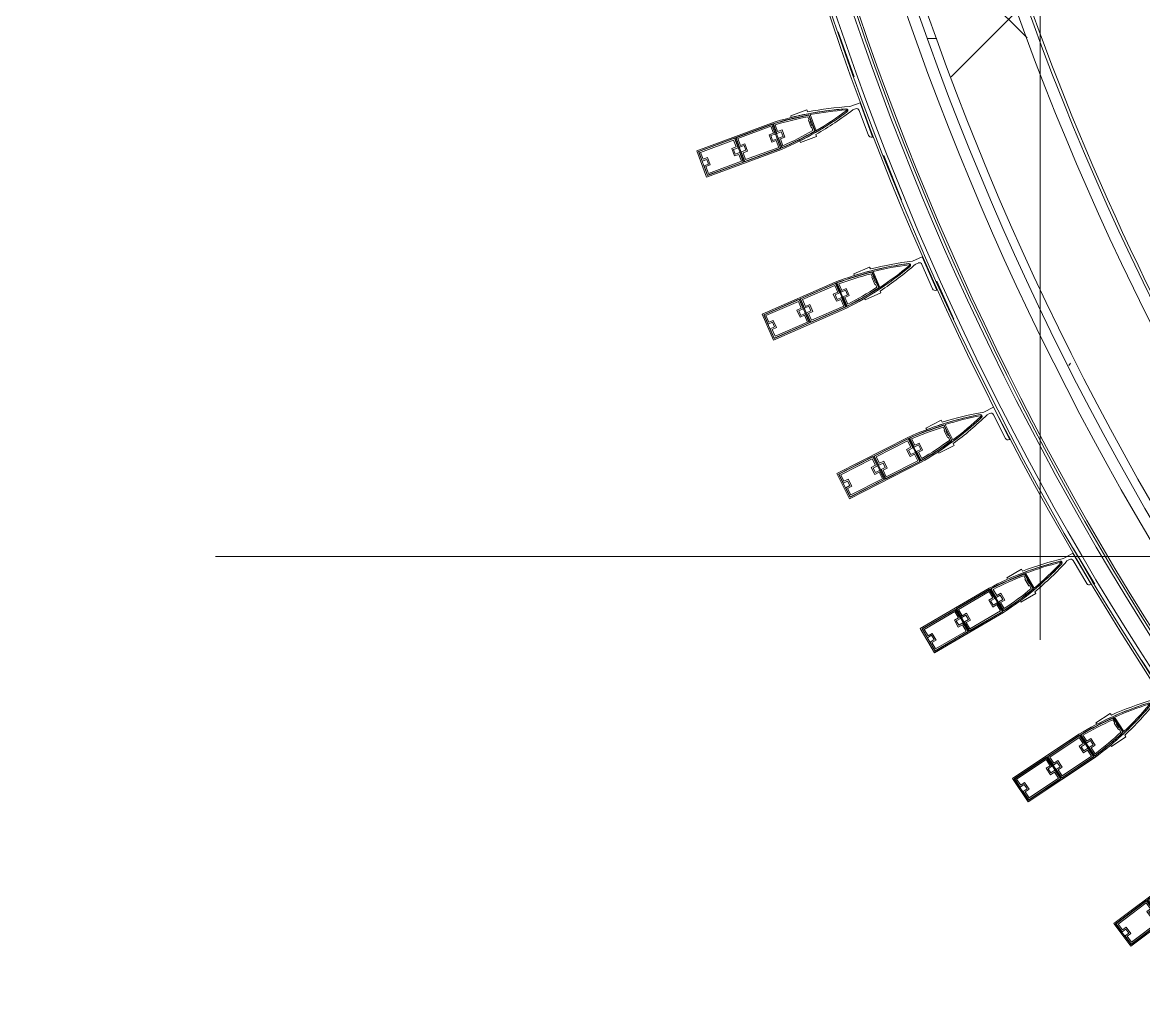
# Model space of a CAD drawing. Header units: millimetres. Extents: x 48966 to 155647, y -43515 to 26217.
# Drawn here: x 55533 to 57515, y -25089 to -23339 of the extents above; entities that cross this region are included whole.
import ezdxf

# ---------------------------------------------------------------- set-up
doc = ezdxf.new("R2010")
doc.units = ezdxf.units.MM
doc.linetypes.add('Осевые', pattern=[6350, 1270, -952.5, 3175, -952.5])
for name, color, linetype, lineweight in [('Обобщенные модели', 7, 'Continuous', 9), ('Обобщенные модели-1', 7, 'Continuous', 18), ('Общие ребра', 7, 'Continuous', 9), ('Оси-2', 7, 'Осевые', 9), ('Стены-1', 7, 'Continuous', 18), ('Штриховка разреза-1', 7, 'Continuous', 9)]:
    doc.layers.add(name, color=color, linetype=linetype, lineweight=lineweight)
pattern_1 = [(0, (0, 0), (812.8, 203.2), [67.056, -542.544, 67.056, -542.544, -3251.2]), (0, (0, 0), (812.8, 203.2), [-1219.2, 67.056, -1152.144, 67.056, -542.544, -1422.4]), (0, (0, 0), (812.8, 203.2), [-3048, 67.056, -339.344, 67.056, -948.944]), (120, (304.8, 101.6), (-582.37636, 602.30545), [67.056, -542.544, 67.056, -542.544, -3251.2]), (120, (304.8, 101.6), (-582.37636, 602.30545), [-1219.2, 67.056, -1152.144, 67.056, -542.544, -1422.4]), (120, (304.8, 101.6), (-582.37636, 602.30545), [-3048, 67.056, -339.344, 67.056, -948.944]), (240, (406.4, 508), (-230.42364, -805.50545), [67.056, -542.544, 67.056, -542.544, -3251.2]), (240, (406.4, 508), (-230.42364, -805.50545), [-1219.2, 67.056, -1152.144, 67.056, -542.544, -1422.4]), (240, (406.4, 508), (-230.42364, -805.50545), [-3048, 67.056, -339.344, 67.056, -948.944])]

# ---------------------------------------------------------------- blocks, each defined once
blk = doc.blocks.new('Обвязочная балка 1 - Обвязочная балка 1-1451838-План 5-го этажа на отм_ _12_600')
at = {"layer": 'Обобщенные модели'}
for p, q in [((56974.6, -23355.6), (57002.9, -23435.5)), ((57055.3, -23574.2), (57086.9, -23653)), ((57149.1, -23796.5), (57179.3, -23863.9)), ((57391, -24269.7), (57428.4, -24332.1)), ((57511.1, -24466.1), (57557.6, -24536.9))]:
    blk.add_line(p, q, dxfattribs=at)
for radius, start in [(5146.3, 180.062), (5116.4, 180.0624)]:
    blk.add_arc((61848.8, -21685.3), radius, start, 251.5369, dxfattribs=at)
at = {"layer": 'Обобщенные модели-1'}
for radius, start in [(5157.2, 180.0619), (5153.2, 180.0619), (5111.2, 180.0624), (5107.2, 180.0625)]:
    blk.add_arc((61848.8, -21685.3), radius, start, 251.5369, dxfattribs=at)
blk = doc.blocks.new('Профиль ламели657 - Профиль ламели-1642897-План 5-го этажа на отм_ _12_600')
at = {"layer": 'Обобщенные модели-1'}
for p, q in [((89806.9, 24507.1), (89806.9, 24366.2)), ((89856.9, 24507.1), (89806.9, 24507.1)), ((89809.1, 24436.5), (89809.1, 24504.9)), ((89809.1, 24504.9), (89854.7, 24504.9)), ((89827.4, 24504.4), (89809.6, 24504.4)), ((89809.6, 24504.4), (89809.6, 24437)), ((89812.1, 24439.5), (89812.1, 24501.9)), ((89812.1, 24501.9), (89824.9, 24501.9)), ((89824.9, 24501.9), (89824.9, 24493.5)), ((89827.4, 24496), (89827.4, 24504.4)), ((89836.3, 24496), (89827.4, 24496)), ((89854.2, 24504.4), (89836.3, 24504.4)), ((89836.3, 24504.4), (89836.3, 24496)), ((89838.8, 24493.5), (89838.8, 24501.9)), ((89838.8, 24501.9), (89851.7, 24501.9)), ((89851.7, 24501.9), (89851.7, 24439.5)), ((89854.2, 24437), (89854.2, 24504.4)), ((89854.7, 24504.9), (89854.7, 24436.5)), ((89856.9, 24366.2), (89856.9, 24507.1)), ((89824.9, 24493.5), (89838.8, 24493.5)), ((89854.7, 24436.5), (89809.1, 24436.5)), ((89809.6, 24437), (89827.4, 24437)), ((89824.9, 24439.5), (89812.1, 24439.5)), ((89838.8, 24447.9), (89824.9, 24447.9)), ((89824.9, 24447.9), (89824.9, 24439.5)), ((89827.4, 24437), (89827.4, 24445.4)), ((89827.4, 24445.4), (89836.3, 24445.4)), ((89836.3, 24445.4), (89836.3, 24437)), ((89836.3, 24437), (89854.2, 24437)), ((89838.8, 24439.5), (89838.8, 24447.9)), ((89851.7, 24439.5), (89838.8, 24439.5)), ((89809.1, 24434.6), (89854.7, 24434.6)), ((89809.1, 24366.2), (89809.1, 24434.6)), ((89827.4, 24434.1), (89809.6, 24434.1)), ((89809.6, 24434.1), (89809.6, 24366.7)), ((89812.1, 24369.2), (89812.1, 24431.6)), ((89812.1, 24431.6), (89824.9, 24431.6)), ((89824.9, 24431.6), (89824.9, 24423.2)), ((89824.9, 24423.2), (89838.8, 24423.2)), ((89827.4, 24425.7), (89827.4, 24434.1)), ((89836.3, 24425.7), (89827.4, 24425.7)), ((89854.2, 24434.1), (89836.3, 24434.1)), ((89836.3, 24434.1), (89836.3, 24425.7)), ((89838.8, 24423.2), (89838.8, 24431.6)), ((89838.8, 24431.6), (89851.7, 24431.6)), ((89851.7, 24431.6), (89851.7, 24369.2)), ((89854.2, 24366.7), (89854.2, 24434.1)), ((89854.7, 24434.6), (89854.7, 24366.2)), ((89838.8, 24377.6), (89824.9, 24377.6)), ((89824.9, 24377.6), (89824.9, 24369.2)), ((89838.8, 24369.2), (89838.8, 24377.6)), ((89854.7, 24366.2), (89809.1, 24366.2)), ((89809.1, 24364.3), (89854.6, 24364.3)), ((89809.6, 24366.7), (89827.4, 24366.7)), ((89827.4, 24363.8), (89809.6, 24363.8)), ((89824.9, 24369.2), (89812.1, 24369.2)), ((89812.2, 24361.3), (89824.9, 24361.3)), ((89824.9, 24361.3), (89824.9, 24352.9)), ((89827.4, 24366.7), (89827.4, 24375.1)), ((89827.4, 24375.1), (89836.3, 24375.1)), ((89827.4, 24355.4), (89827.4, 24363.8)), ((89836.3, 24375.1), (89836.3, 24366.7)), ((89836.3, 24366.7), (89854.2, 24366.7)), ((89854.2, 24363.8), (89836.3, 24363.8)), ((89836.3, 24363.8), (89836.3, 24355.4)), ((89851.7, 24369.2), (89838.8, 24369.2)), ((89838.8, 24352.9), (89838.8, 24361.3)), ((89838.8, 24361.3), (89851.5, 24361.3)), ((89824.9, 24352.9), (89838.8, 24352.9)), ((89836.3, 24355.4), (89827.4, 24355.4)), ((89809.8, 24330.1), (89806.9, 24330.1)), ((89806.9, 24330.1), (89806.9, 24299.7)), ((89856.8, 24330.1), (89853.9, 24330.1)), ((89856.8, 24299.7), (89856.8, 24330.1)), ((89806.9, 24299.7), (89810.5, 24299.7)), ((89847.4, 24299.2), (89816.3, 24299.2)), ((89816.8, 24299.7), (89827.4, 24299.7)), ((89824.9, 24302.2), (89818.9, 24302.2)), ((89838.8, 24303.5), (89824.9, 24303.5)), ((89824.9, 24303.5), (89824.9, 24302.2)), ((89827.4, 24299.7), (89827.4, 24301)), ((89827.4, 24301), (89836.3, 24301)), ((89836.3, 24301), (89836.3, 24299.7)), ((89836.3, 24299.7), (89846.9, 24299.7)), ((89838.8, 24302.2), (89838.8, 24303.5)), ((89844.8, 24302.2), (89838.8, 24302.2)), ((89853.2, 24299.7), (89856.8, 24299.7)), ((89816.6, 24297.3), (89847.1, 24297.3)), ((89828.9, 24223), (89828.9, 24218.1)), ((89835.9, 24207.1), (89835.9, 24226.3)), ((89771.9, 24208.1), (89771.9, 24207.1)), ((89771.9, 24207.1), (89835.9, 24207.1)), ((89823.9, 24213.1), (89776.9, 24213.1))]:
    blk.add_line(p, q, dxfattribs=at)
for centre, radius, start, end in [((90380.6, 24394.6), 574.5, 182.8338, 196.2258), ((90380.7, 24394.3), 572.3, 183.0109, 189.5715), ((90380.4, 24395.9), 571.8, 183.2193, 189.6867), ((90380.5, 24395.6), 569.3, 183.4571, 189.4457), ((89283.1, 24394.6), 574.5, 343.7742, 357.1662), ((89283.2, 24395.6), 569.3, 350.5543, 356.5429), ((89283.3, 24395.9), 571.8, 350.3133, 356.7807), ((89283, 24394.3), 572.3, 350.4285, 356.9891), ((90380.6, 24394.6), 574.5, 186.4465, 196.2576), ((89283.1, 24394.6), 574.5, 343.7424, 353.5535), ((90377.1, 24394.6), 574.5, 189.5084, 197.3712), ((89286.6, 24394.6), 574.5, 342.9661, 350.4916), ((90349, 24386.8), 539.8, 189.5428, 196.4344), ((89314.7, 24386.8), 539.8, 343.5656, 350.4572), ((89831.9, 24235.1), 3, 200, 340), ((89831.9, 24234.5), 2.84, 196.2576, 343.7424), ((89831.9, 24234.2), 0.645, 196.4344, 343.5656), ((89776.9, 24208.1), 5, 90, 180), ((89823.9, 24218.1), 5, 270, 0)]:
    blk.add_arc(centre, radius, start, end, dxfattribs=at)
blk = doc.blocks.new('Профиль ламели673 - Профиль ламели-1647780-План 5-го этажа на отм_ _12_600')
at = {"layer": 'Обобщенные модели-1'}
for p, q in [((112963.8, -4342.4), (112873.2, -4450.3)), ((112920.1, -4397.9), (112964.1, -4345.5)), ((112964.1, -4346.2), (112920.8, -4397.8)), ((112924.3, -4397.5), (112964.4, -4349.7)), ((113002.1, -4374.5), (112963.8, -4342.4)), ((112964.1, -4345.5), (112999, -4374.8)), ((112977.8, -4357.6), (112964.1, -4346.2)), ((112964.4, -4349.7), (112974.3, -4357.9)), ((112974.3, -4357.9), (112968.9, -4364.4)), ((112972.4, -4364.1), (112977.8, -4357.6)), ((112911.5, -4482.4), (113002.1, -4374.5)), ((112994.8, -4375.1), (112954.7, -4422.9)), ((112999, -4374.8), (112955, -4427.2)), ((112955, -4426.5), (112998.3, -4374.8)), ((112968.9, -4364.4), (112979.5, -4373.3)), ((112979.2, -4369.8), (112972.4, -4364.1)), ((112984.6, -4363.4), (112979.2, -4369.8)), ((112979.5, -4373.3), (112984.9, -4366.9)), ((112998.3, -4374.8), (112984.6, -4363.4)), ((112984.9, -4366.9), (112994.8, -4375.1)), ((112874.9, -4451.7), (112918.9, -4399.3)), ((112918.9, -4399.3), (112953.8, -4428.6)), ((112955, -4427.2), (112920.1, -4397.9)), ((112920.8, -4397.8), (112934.5, -4409.3)), ((112934.2, -4405.7), (112924.3, -4397.5)), ((112939.6, -4399.3), (112934.2, -4405.7)), ((112950.2, -4408.2), (112939.6, -4399.3)), ((112918.9, -4400), (112875.6, -4451.6)), ((112879.1, -4451.3), (112919.3, -4403.5)), ((112932.6, -4411.5), (112918.9, -4400)), ((112919.3, -4403.5), (112929.1, -4411.8)), ((112929.1, -4411.8), (112923.7, -4418.2)), ((112923.7, -4418.2), (112934.3, -4427.2)), ((112927.2, -4417.9), (112932.6, -4411.5)), ((112934, -4423.6), (112927.2, -4417.9)), ((112939.4, -4417.2), (112934, -4423.6)), ((112934.5, -4409.3), (112939.9, -4402.8)), ((112953.1, -4428.7), (112939.4, -4417.2)), ((112939.9, -4402.8), (112946.7, -4408.6)), ((112946.7, -4408.6), (112941.3, -4415)), ((112941.3, -4415), (112955, -4426.5)), ((112944.8, -4414.7), (112950.2, -4408.2)), ((112954.7, -4422.9), (112944.8, -4414.7)), ((112949.6, -4429), (112909.5, -4476.8)), ((112953.8, -4428.6), (112909.8, -4481)), ((112909.8, -4480.3), (112953.1, -4428.7)), ((112934.3, -4427.2), (112939.7, -4420.7)), ((112939.7, -4420.7), (112949.6, -4429)), ((112873.8, -4453.2), (112908.6, -4482.4)), ((112887.4, -4465.3), (112873.8, -4453.9)), ((112874.2, -4457.5), (112883.9, -4465.7)), ((112909.8, -4481), (112874.9, -4451.7)), ((112875.6, -4451.6), (112889.3, -4463.1)), ((112889, -4459.6), (112879.1, -4451.3)), ((112894.4, -4453.2), (112889, -4459.6)), ((112889.3, -4463.1), (112894.7, -4456.7)), ((112905, -4462.1), (112894.4, -4453.2)), ((112894.7, -4456.7), (112901.5, -4462.4)), ((112850.1, -4478), (112830.5, -4501.3)), ((112852.3, -4479.8), (112850.1, -4478)), ((112883.9, -4465.7), (112878.5, -4472.1)), ((112878.5, -4472.1), (112889.2, -4481)), ((112882, -4471.8), (112887.4, -4465.3)), ((112888.9, -4477.5), (112882, -4471.8)), ((112894.2, -4471.1), (112888.9, -4477.5)), ((112889.2, -4481), (112894.6, -4474.6)), ((112907.9, -4482.5), (112894.2, -4471.1)), ((112894.6, -4474.6), (112904.3, -4482.8)), ((112901.5, -4462.4), (112896.1, -4468.8)), ((112896.1, -4468.8), (112909.8, -4480.3)), ((112899.6, -4468.5), (112905, -4462.1)), ((112909.5, -4476.8), (112899.6, -4468.5)), ((112830.5, -4501.3), (112833.3, -4503.6)), ((112836.4, -4509.4), (112859.7, -4528.9)), ((112861.2, -4527.7), (112837.4, -4507.7)), ((112838.1, -4507.6), (112846.2, -4514.4)), ((112845.9, -4510.9), (112841.3, -4507.1)), ((112846.8, -4509.9), (112845.9, -4510.9)), ((112846.2, -4514.4), (112847.1, -4513.4)), ((112857.4, -4518.9), (112846.8, -4509.9)), ((112847.1, -4513.4), (112853.9, -4519.2)), ((112868.7, -4533.3), (112888.3, -4510)), ((112888.3, -4510), (112886.1, -4508.2)), ((112853.9, -4519.2), (112853, -4520.2)), ((112853, -4520.2), (112861.2, -4527)), ((112856.6, -4519.9), (112857.4, -4518.9)), ((112861.2, -4523.7), (112856.6, -4519.9)), ((112866, -4531), (112868.7, -4533.3)), ((112744.8, -4548.9), (112744.2, -4549.7)), ((112744.2, -4549.7), (112793.2, -4590.8)), ((112787.8, -4578.5), (112751.8, -4548.3)), ((112793.2, -4590.8), (112805.5, -4576.1)), ((112798.1, -4574.1), (112794.9, -4577.9))]:
    blk.add_line(p, q, dxfattribs=at)
for centre, radius, start, end in [((113331, -4797.4), 574.5, 142.8338, 156.2258), ((113330.9, -4797.6), 572.3, 143.0109, 149.5715), ((113331.7, -4796.2), 571.8, 143.2193, 149.6867), ((113331.6, -4796.5), 569.3, 143.4571, 149.4457), ((113331, -4797.4), 574.5, 146.4465, 156.2576), ((112490.2, -4091.8), 574.5, 303.7742, 317.1662), ((112490.1, -4092), 572.3, 310.4285, 316.9891), ((112491.2, -4091), 571.8, 310.3133, 316.7807), ((112491, -4091.2), 569.3, 310.5543, 316.5429), ((113328.4, -4795.1), 574.5, 149.5084, 157.3712), ((113301.8, -4783), 539.8, 149.5428, 156.4344), ((112490.2, -4091.8), 574.5, 303.7424, 313.5535), ((112492.9, -4094.1), 574.5, 302.9661, 310.4916), ((112509.5, -4118.2), 539.8, 303.5656, 310.4572), ((112748.6, -4552.1), 5, 50, 140), ((112791.1, -4574.7), 5, 230, 320), ((112807.8, -4567.2), 2.84, 156.2576, 303.7424), ((112808.1, -4566.8), 3, 160, 300), ((112807.6, -4567.4), 0.645, 156.4344, 303.5656)]:
    blk.add_arc(centre, radius, start, end, dxfattribs=at)
blk = doc.blocks.new('Профиль ламели672 - Профиль ламели-1648330-План 5-го этажа на отм_ _12_600')
at = {"layer": 'Обобщенные модели-1'}
for p, q in [((110601.7, 1479.5), (110524.3, 1361.8)), ((110564.8, 1419.3), (110602.4, 1476.5)), ((110602.5, 1475.8), (110565.5, 1419.5)), ((110568.9, 1420.2), (110603.2, 1472.3)), ((110643.5, 1452), (110601.7, 1479.5)), ((110602.4, 1476.5), (110640.5, 1451.4)), ((110617.4, 1466), (110602.5, 1475.8)), ((110603.2, 1472.3), (110614, 1465.3)), ((110566.1, 1334.3), (110643.5, 1452)), ((110636.3, 1450.6), (110602, 1398.4)), ((110602.7, 1395), (110639.8, 1451.3)), ((110640.5, 1451.4), (110602.9, 1394.3)), ((110614, 1465.3), (110609.3, 1458.2)), ((110609.3, 1458.2), (110621, 1450.6)), ((110612.8, 1458.9), (110617.4, 1466)), ((110620.2, 1454.1), (110612.8, 1458.9)), ((110624.9, 1461.1), (110620.2, 1454.1)), ((110621, 1450.6), (110625.6, 1457.6)), ((110639.8, 1451.3), (110624.9, 1461.1)), ((110625.6, 1457.6), (110636.3, 1450.6)), ((110526.1, 1360.6), (110563.7, 1417.7)), ((110563.9, 1417), (110526.8, 1360.7)), ((110530.3, 1361.5), (110564.6, 1413.6)), ((110563.7, 1417.7), (110601.8, 1392.7)), ((110578.8, 1407.2), (110563.9, 1417)), ((110564.6, 1413.6), (110575.3, 1406.5)), ((110602.9, 1394.3), (110564.8, 1419.3)), ((110565.5, 1419.5), (110580.4, 1409.7)), ((110579.7, 1413.1), (110568.9, 1420.2)), ((110574.2, 1400.2), (110578.8, 1407.2)), ((110584.3, 1420.1), (110579.7, 1413.1)), ((110580.4, 1409.7), (110585, 1416.7)), ((110595.9, 1412.5), (110584.3, 1420.1)), ((110585, 1416.7), (110592.4, 1411.8)), ((110592.4, 1411.8), (110587.8, 1404.8)), ((110591.3, 1405.5), (110595.9, 1412.5)), ((110597.7, 1391.8), (110563.4, 1339.7)), ((110564.1, 1336.2), (110601.1, 1392.5)), ((110601.8, 1392.7), (110564.2, 1335.5)), ((110575.3, 1406.5), (110570.7, 1399.5)), ((110570.7, 1399.5), (110582.3, 1391.9)), ((110581.6, 1395.3), (110574.2, 1400.2)), ((110586.2, 1402.3), (110581.6, 1395.3)), ((110582.3, 1391.9), (110586.9, 1398.9)), ((110601.1, 1392.5), (110586.2, 1402.3)), ((110586.9, 1398.9), (110597.7, 1391.8)), ((110587.8, 1404.8), (110602.7, 1395)), ((110602, 1398.4), (110591.3, 1405.5)), ((110525.2, 1359), (110563.1, 1334)), ((110540.2, 1348.5), (110525.2, 1358.3)), ((110564.2, 1335.5), (110526.1, 1360.6)), ((110526.1, 1354.8), (110536.7, 1347.8)), ((110526.8, 1360.7), (110541.7, 1350.9)), ((110541, 1354.4), (110530.3, 1361.5)), ((110536.7, 1347.8), (110532.1, 1340.8)), ((110535.5, 1341.5), (110540.2, 1348.5)), ((110545.6, 1361.4), (110541, 1354.4)), ((110541.7, 1350.9), (110546.4, 1357.9)), ((110557.3, 1353.8), (110545.6, 1361.4)), ((110546.4, 1357.9), (110553.8, 1353.1)), ((110553.8, 1353.1), (110549.2, 1346)), ((110552.6, 1346.8), (110557.3, 1353.8)), ((110504.5, 1331.6), (110487.8, 1306.2)), ((110506.9, 1330), (110504.5, 1331.6)), ((110532.1, 1340.8), (110543.7, 1333.1)), ((110543, 1336.6), (110535.5, 1341.5)), ((110547.6, 1343.6), (110543, 1336.6)), ((110543.7, 1333.1), (110548.3, 1340.2)), ((110562.5, 1333.8), (110547.6, 1343.6)), ((110548.3, 1340.2), (110558.9, 1333.2)), ((110549.2, 1346), (110564.1, 1336.2)), ((110563.4, 1339.7), (110552.6, 1346.8)), ((110487.8, 1306.2), (110490.8, 1304.2)), ((110494.6, 1298.9), (110520, 1282.2)), ((110521.3, 1283.6), (110495.4, 1300.6)), ((110496.1, 1300.8), (110504.9, 1295)), ((110504.2, 1298.4), (110499.2, 1301.7)), ((110504.9, 1299.5), (110504.2, 1298.4)), ((110516.5, 1291.9), (110504.9, 1299.5)), ((110504.9, 1295), (110505.6, 1296)), ((110505.6, 1296), (110513.1, 1291.2)), ((110513.1, 1291.2), (110512.4, 1290.1)), ((110512.4, 1290.1), (110521.2, 1284.2)), ((110515.8, 1290.8), (110516.5, 1291.9)), ((110520.9, 1287.5), (110515.8, 1290.8)), ((110529.5, 1278.8), (110546.2, 1304.2)), ((110546.2, 1304.2), (110543.8, 1305.8)), ((110526.4, 1280.8), (110529.5, 1278.8)), ((110408.2, 1249), (110407.6, 1248.1)), ((110454.4, 1224.6), (110415.1, 1250.4)), ((110407.6, 1248.1), (110461.1, 1213)), ((110461.1, 1213), (110471.6, 1229)), ((110464, 1230.1), (110461.3, 1226))]:
    blk.add_line(p, q, dxfattribs=at)
for centre, radius, start, end in [((111019.3, 1070.2), 574.5, 149.4938, 162.8858), ((111019.2, 1070), 572.3, 149.6709, 156.2315), ((111019.8, 1071.4), 571.8, 149.8793, 156.3467), ((111019.7, 1071.1), 569.3, 150.1171, 156.1057), ((111019.3, 1070.2), 574.5, 153.1065, 162.9176), ((110102.3, 1673.4), 574.5, 310.4342, 323.8262), ((110103, 1674.2), 569.3, 317.2143, 323.2029), ((110103.2, 1674.4), 571.8, 316.9733, 323.4407), ((110102.2, 1673.2), 572.3, 317.0885, 323.6491), ((111016.4, 1072.1), 574.5, 156.1684, 164.0312), ((110988.5, 1081.1), 539.8, 156.2028, 163.0944), ((110102.3, 1673.4), 574.5, 310.4024, 320.2135), ((110105.2, 1671.5), 574.5, 309.6261, 317.1516), ((110124.5, 1649.5), 539.8, 310.2256, 317.1172), ((110412.3, 1246.2), 5, 56.66, 146.66), ((110472.8, 1238.1), 2.84, 162.9176, 310.4024), ((110473.1, 1238.5), 3, 166.66, 306.66), ((110472.7, 1237.8), 0.645, 163.0944, 310.2256), ((110457.1, 1228.7), 5, 236.66, 326.66)]:
    blk.add_arc(centre, radius, start, end, dxfattribs=at)
blk = doc.blocks.new('Профиль ламели670 - Профиль ламели-1648880-План 5-го этажа на отм_ _12_600')
at = {"layer": 'Обобщенные модели-1'}
for p, q in [((110601.7, 1479.5), (110524.3, 1361.8)), ((110564.8, 1419.3), (110602.4, 1476.5)), ((110602.5, 1475.8), (110565.5, 1419.5)), ((110568.9, 1420.2), (110603.2, 1472.3)), ((110643.5, 1452), (110601.7, 1479.5)), ((110602.4, 1476.5), (110640.5, 1451.4)), ((110617.4, 1466), (110602.5, 1475.8)), ((110603.2, 1472.3), (110614, 1465.3)), ((110566.1, 1334.3), (110643.5, 1452)), ((110636.3, 1450.6), (110602, 1398.4)), ((110602.7, 1395), (110639.8, 1451.3)), ((110640.5, 1451.4), (110602.9, 1394.3)), ((110614, 1465.3), (110609.3, 1458.2)), ((110609.3, 1458.2), (110621, 1450.6)), ((110612.8, 1458.9), (110617.4, 1466)), ((110620.2, 1454.1), (110612.8, 1458.9)), ((110624.9, 1461.1), (110620.2, 1454.1)), ((110621, 1450.6), (110625.6, 1457.6)), ((110639.8, 1451.3), (110624.9, 1461.1)), ((110625.6, 1457.6), (110636.3, 1450.6)), ((110526.1, 1360.6), (110563.7, 1417.7)), ((110563.9, 1417), (110526.8, 1360.7)), ((110530.3, 1361.5), (110564.6, 1413.6)), ((110563.7, 1417.7), (110601.8, 1392.7)), ((110578.8, 1407.2), (110563.9, 1417)), ((110564.6, 1413.6), (110575.3, 1406.5)), ((110602.9, 1394.3), (110564.8, 1419.3)), ((110565.5, 1419.5), (110580.4, 1409.7)), ((110579.7, 1413.1), (110568.9, 1420.2)), ((110574.2, 1400.2), (110578.8, 1407.2)), ((110584.3, 1420.1), (110579.7, 1413.1)), ((110580.4, 1409.7), (110585, 1416.7)), ((110595.9, 1412.5), (110584.3, 1420.1)), ((110585, 1416.7), (110592.4, 1411.8)), ((110592.4, 1411.8), (110587.8, 1404.8)), ((110591.3, 1405.5), (110595.9, 1412.5)), ((110597.7, 1391.8), (110563.4, 1339.7)), ((110564.1, 1336.2), (110601.1, 1392.5)), ((110601.8, 1392.7), (110564.2, 1335.5)), ((110575.3, 1406.5), (110570.7, 1399.5)), ((110570.7, 1399.5), (110582.3, 1391.9)), ((110581.6, 1395.3), (110574.2, 1400.2)), ((110586.2, 1402.3), (110581.6, 1395.3)), ((110582.3, 1391.9), (110586.9, 1398.9)), ((110601.1, 1392.5), (110586.2, 1402.3)), ((110586.9, 1398.9), (110597.7, 1391.8)), ((110587.8, 1404.8), (110602.7, 1395)), ((110602, 1398.4), (110591.3, 1405.5)), ((110525.2, 1359), (110563.1, 1334)), ((110540.2, 1348.5), (110525.2, 1358.3)), ((110564.2, 1335.5), (110526.1, 1360.6)), ((110526.1, 1354.8), (110536.7, 1347.8)), ((110526.8, 1360.7), (110541.7, 1350.9)), ((110541, 1354.4), (110530.3, 1361.5)), ((110536.7, 1347.8), (110532.1, 1340.8)), ((110535.5, 1341.5), (110540.2, 1348.5)), ((110545.6, 1361.4), (110541, 1354.4)), ((110541.7, 1350.9), (110546.4, 1357.9)), ((110557.3, 1353.8), (110545.6, 1361.4)), ((110546.4, 1357.9), (110553.8, 1353.1)), ((110553.8, 1353.1), (110549.2, 1346)), ((110552.6, 1346.8), (110557.3, 1353.8)), ((110504.5, 1331.6), (110487.8, 1306.2)), ((110506.9, 1330), (110504.5, 1331.6)), ((110532.1, 1340.8), (110543.7, 1333.1)), ((110543, 1336.6), (110535.5, 1341.5)), ((110547.6, 1343.6), (110543, 1336.6)), ((110543.7, 1333.1), (110548.3, 1340.2)), ((110562.5, 1333.8), (110547.6, 1343.6)), ((110548.3, 1340.2), (110558.9, 1333.2)), ((110549.2, 1346), (110564.1, 1336.2)), ((110563.4, 1339.7), (110552.6, 1346.8)), ((110487.8, 1306.2), (110490.8, 1304.2)), ((110494.6, 1298.9), (110520, 1282.2)), ((110521.3, 1283.6), (110495.4, 1300.6)), ((110496.1, 1300.8), (110504.9, 1295)), ((110504.2, 1298.4), (110499.2, 1301.7)), ((110504.9, 1299.5), (110504.2, 1298.4)), ((110516.5, 1291.9), (110504.9, 1299.5)), ((110504.9, 1295), (110505.6, 1296)), ((110505.6, 1296), (110513.1, 1291.2)), ((110513.1, 1291.2), (110512.4, 1290.1)), ((110512.4, 1290.1), (110521.2, 1284.2)), ((110515.8, 1290.8), (110516.5, 1291.9)), ((110520.9, 1287.5), (110515.8, 1290.8)), ((110529.5, 1278.8), (110546.2, 1304.2)), ((110546.2, 1304.2), (110543.8, 1305.8)), ((110526.4, 1280.8), (110529.5, 1278.8)), ((110408.2, 1249), (110407.6, 1248.1)), ((110454.4, 1224.6), (110415.1, 1250.4)), ((110407.6, 1248.1), (110461.1, 1213)), ((110461.1, 1213), (110471.6, 1229)), ((110464, 1230.1), (110461.3, 1226))]:
    blk.add_line(p, q, dxfattribs=at)
for centre, radius, start, end in [((111019.3, 1070.2), 574.5, 149.4938, 162.8858), ((111019.2, 1070), 572.3, 149.6709, 156.2315), ((111019.8, 1071.4), 571.8, 149.8793, 156.3467), ((111019.7, 1071.1), 569.3, 150.1171, 156.1057), ((111019.3, 1070.2), 574.5, 153.1065, 162.9176), ((110102.3, 1673.4), 574.5, 310.4342, 323.8262), ((110103, 1674.2), 569.3, 317.2143, 323.2029), ((110103.2, 1674.4), 571.8, 316.9733, 323.4407), ((110102.2, 1673.2), 572.3, 317.0885, 323.6491), ((111016.4, 1072.1), 574.5, 156.1684, 164.0312), ((110988.5, 1081.1), 539.8, 156.2028, 163.0944), ((110102.3, 1673.4), 574.5, 310.4024, 320.2135), ((110105.2, 1671.5), 574.5, 309.6261, 317.1516), ((110124.5, 1649.5), 539.8, 310.2256, 317.1172), ((110412.3, 1246.2), 5, 56.66, 146.66), ((110472.8, 1238.1), 2.84, 162.9176, 310.4024), ((110473.1, 1238.5), 3, 166.66, 306.66), ((110472.7, 1237.8), 0.645, 163.0944, 310.2256), ((110457.1, 1228.7), 5, 236.66, 326.66)]:
    blk.add_arc(centre, radius, start, end, dxfattribs=at)
blk = doc.blocks.new('Профиль ламели669 - Профиль ламели-1649430-План 5-го этажа на отм_ _12_600')
at = {"layer": 'Обобщенные модели-1'}
for p, q in [((107580.4, 6988.2), (107517.2, 6862.3)), ((107550.7, 6924.1), (107581.4, 6985.2)), ((107581.6, 6984.5), (107551.4, 6924.3)), ((107554.7, 6925.4), (107582.7, 6981.2)), ((107625.1, 6965.7), (107580.4, 6988.2)), ((107581.4, 6985.2), (107622.1, 6964.7)), ((107597.6, 6976.5), (107581.6, 6984.5)), ((107582.7, 6981.2), (107594.2, 6975.4)), ((107593.8, 6969), (107597.6, 6976.5)), ((107561.8, 6839.8), (107625.1, 6965.7)), ((107618.1, 6963.4), (107590.1, 6907.6)), ((107594.2, 6975.4), (107590.4, 6967.9)), ((107590.4, 6967.9), (107602.9, 6961.7)), ((107591.2, 6904.3), (107621.5, 6964.5)), ((107622.1, 6964.7), (107591.4, 6903.6)), ((107601.8, 6965), (107593.8, 6969)), ((107605.5, 6972.5), (107601.8, 6965)), ((107602.9, 6961.7), (107606.6, 6969.2)), ((107621.5, 6964.5), (107605.5, 6972.5)), ((107606.6, 6969.2), (107618.1, 6963.4)), ((107519.1, 6861.3), (107549.8, 6922.4)), ((107550.1, 6921.7), (107519.8, 6861.5)), ((107523.1, 6862.6), (107551.2, 6918.4)), ((107549.8, 6922.4), (107590.6, 6901.9)), ((107566, 6913.7), (107550.1, 6921.7)), ((107591.4, 6903.6), (107550.7, 6924.1)), ((107551.2, 6918.4), (107562.6, 6912.6)), ((107551.4, 6924.3), (107567.3, 6916.3)), ((107566.2, 6919.7), (107554.7, 6925.4)), ((107570, 6927.2), (107566.2, 6919.7)), ((107567.3, 6916.3), (107571.1, 6923.8)), ((107582.4, 6920.9), (107570, 6927.2)), ((107571.1, 6923.8), (107579, 6919.8)), ((107579, 6919.8), (107575.3, 6912.3)), ((107578.6, 6913.4), (107582.4, 6920.9)), ((107586.6, 6900.6), (107558.5, 6844.8)), ((107562.6, 6912.6), (107558.9, 6905.1)), ((107558.9, 6905.1), (107571.3, 6898.8)), ((107559.6, 6841.5), (107589.9, 6901.7)), ((107590.6, 6901.9), (107559.9, 6840.8)), ((107562.2, 6906.2), (107566, 6913.7)), ((107570.2, 6902.2), (107562.2, 6906.2)), ((107574, 6909.7), (107570.2, 6902.2)), ((107571.3, 6898.8), (107575.1, 6906.4)), ((107589.9, 6901.7), (107574, 6909.7)), ((107575.1, 6906.4), (107586.6, 6900.6)), ((107575.3, 6912.3), (107591.2, 6904.3)), ((107590.1, 6907.6), (107578.6, 6913.4)), ((107518.4, 6859.5), (107558.9, 6839.1)), ((107534.4, 6850.9), (107518.5, 6858.9)), ((107559.9, 6840.8), (107519.1, 6861.3)), ((107519.8, 6861.5), (107535.7, 6853.5)), ((107534.6, 6856.8), (107523.1, 6862.6)), ((107538.4, 6864.3), (107534.6, 6856.8)), ((107535.7, 6853.5), (107539.5, 6861)), ((107550.8, 6858.1), (107538.4, 6864.3)), ((107539.5, 6861), (107547.5, 6857)), ((107547.1, 6850.6), (107550.8, 6858.1)), ((107519.7, 6855.5), (107531.1, 6849.8)), ((107531.1, 6849.8), (107527.3, 6842.3)), ((107527.3, 6842.3), (107539.7, 6836)), ((107530.7, 6843.4), (107534.4, 6850.9)), ((107538.6, 6839.4), (107530.7, 6843.4)), ((107542.4, 6846.9), (107538.6, 6839.4)), ((107539.7, 6836), (107543.5, 6843.5)), ((107558.3, 6838.9), (107542.4, 6846.9)), ((107543.5, 6843.5), (107554.9, 6837.8)), ((107547.5, 6857), (107543.7, 6849.5)), ((107543.7, 6849.5), (107559.6, 6841.5)), ((107558.5, 6844.8), (107547.1, 6850.6)), ((107501, 6830), (107487.4, 6802.8)), ((107503.6, 6828.7), (107501, 6830)), ((107487.4, 6802.8), (107490.6, 6801.2)), ((107523.3, 6784.2), (107495.5, 6798.1)), ((107496.2, 6798.4), (107505.7, 6793.6)), ((107504.5, 6797), (107499.2, 6799.7)), ((107505.1, 6798.1), (107504.5, 6797)), ((107517.6, 6791.9), (107505.1, 6798.1)), ((107531.9, 6780.4), (107545.6, 6807.6)), ((107545.6, 6807.6), (107543, 6808.9)), ((107495, 6796.3), (107522.1, 6782.6)), ((107505.7, 6793.6), (107506.2, 6794.8)), ((107506.2, 6794.8), (107514.2, 6790.8)), ((107514.2, 6790.8), (107513.6, 6789.6)), ((107513.6, 6789.6), (107523.1, 6784.9)), ((107517, 6790.7), (107517.6, 6791.9)), ((107522.3, 6788), (107517, 6790.7)), ((107528.7, 6782.1), (107531.9, 6780.4)), ((107463.6, 6717.8), (107421.6, 6738.9)), ((107414.9, 6736.7), (107414.4, 6735.8)), ((107414.4, 6735.8), (107471.6, 6707.1)), ((107472.6, 6724.5), (107470.3, 6720.1)), ((107471.6, 6707.1), (107480.3, 6724.2))]:
    blk.add_line(p, q, dxfattribs=at)
for centre, radius, start, end in [((108042.6, 6630), 574.5, 156.1538, 169.5458), ((108042.5, 6629.8), 572.3, 156.3309, 162.8915), ((108043, 6631.3), 571.8, 156.5393, 163.0067), ((107061.9, 7122.8), 574.5, 317.0942, 330.4862), ((108042.9, 6631), 569.3, 156.7771, 162.7657), ((107062.5, 7123.7), 569.3, 323.8743, 329.8629), ((107062.6, 7123.9), 571.8, 323.6333, 330.1007), ((107061.8, 7122.6), 572.3, 323.7485, 330.3091), ((108042.6, 6630), 574.5, 159.7665, 169.5776), ((108039.5, 6631.6), 574.5, 162.8284, 170.6912), ((107061.9, 7122.8), 574.5, 317.0624, 326.8735), ((108010.8, 6637.2), 539.8, 162.8628, 169.7544), ((107065, 7121.3), 574.5, 316.2861, 323.8116), ((107086.7, 7101.6), 539.8, 316.8856, 323.7772), ((107419.4, 6734.5), 5, 63.32, 153.32), ((107465.8, 6722.3), 5, 243.32, 333.32), ((107480.4, 6733.4), 2.84, 169.5776, 317.0624), ((107480.6, 6733.9), 3, 173.32, 313.32), ((107480.2, 6733.1), 0.645, 169.7544, 316.8856)]:
    blk.add_arc(centre, radius, start, end, dxfattribs=at)
blk = doc.blocks.new('Профиль ламели674 - Профиль ламели-1649980-План 5-го этажа на отм_ _12_600')
at = {"layer": 'Обобщенные модели-1'}
for p, q in [((107580.4, 6988.2), (107517.2, 6862.3)), ((107550.7, 6924.1), (107581.4, 6985.2)), ((107581.6, 6984.5), (107551.4, 6924.3)), ((107554.7, 6925.4), (107582.7, 6981.2)), ((107625.1, 6965.7), (107580.4, 6988.2)), ((107581.4, 6985.2), (107622.1, 6964.7)), ((107597.6, 6976.5), (107581.6, 6984.5)), ((107582.7, 6981.2), (107594.2, 6975.4)), ((107593.8, 6969), (107597.6, 6976.5)), ((107561.8, 6839.8), (107625.1, 6965.7)), ((107618.1, 6963.4), (107590.1, 6907.6)), ((107594.2, 6975.4), (107590.4, 6967.9)), ((107590.4, 6967.9), (107602.9, 6961.7)), ((107591.2, 6904.3), (107621.5, 6964.5)), ((107622.1, 6964.7), (107591.4, 6903.6)), ((107601.8, 6965), (107593.8, 6969)), ((107605.5, 6972.5), (107601.8, 6965)), ((107602.9, 6961.7), (107606.6, 6969.2)), ((107621.5, 6964.5), (107605.5, 6972.5)), ((107606.6, 6969.2), (107618.1, 6963.4)), ((107519.1, 6861.3), (107549.8, 6922.4)), ((107550.1, 6921.7), (107519.8, 6861.5)), ((107523.1, 6862.6), (107551.2, 6918.4)), ((107549.8, 6922.4), (107590.6, 6901.9)), ((107566, 6913.7), (107550.1, 6921.7)), ((107591.4, 6903.6), (107550.7, 6924.1)), ((107551.2, 6918.4), (107562.6, 6912.6)), ((107551.4, 6924.3), (107567.3, 6916.3)), ((107566.2, 6919.7), (107554.7, 6925.4)), ((107570, 6927.2), (107566.2, 6919.7)), ((107567.3, 6916.3), (107571.1, 6923.8)), ((107582.4, 6920.9), (107570, 6927.2)), ((107571.1, 6923.8), (107579, 6919.8)), ((107579, 6919.8), (107575.3, 6912.3)), ((107578.6, 6913.4), (107582.4, 6920.9)), ((107586.6, 6900.6), (107558.5, 6844.8)), ((107562.6, 6912.6), (107558.9, 6905.1)), ((107558.9, 6905.1), (107571.3, 6898.8)), ((107559.6, 6841.5), (107589.9, 6901.7)), ((107590.6, 6901.9), (107559.9, 6840.8)), ((107562.2, 6906.2), (107566, 6913.7)), ((107570.2, 6902.2), (107562.2, 6906.2)), ((107574, 6909.7), (107570.2, 6902.2)), ((107571.3, 6898.8), (107575.1, 6906.4)), ((107589.9, 6901.7), (107574, 6909.7)), ((107575.1, 6906.4), (107586.6, 6900.6)), ((107575.3, 6912.3), (107591.2, 6904.3)), ((107590.1, 6907.6), (107578.6, 6913.4)), ((107518.4, 6859.5), (107558.9, 6839.1)), ((107534.4, 6850.9), (107518.5, 6858.9)), ((107559.9, 6840.8), (107519.1, 6861.3)), ((107519.8, 6861.5), (107535.7, 6853.5)), ((107534.6, 6856.8), (107523.1, 6862.6)), ((107538.4, 6864.3), (107534.6, 6856.8)), ((107535.7, 6853.5), (107539.5, 6861)), ((107550.8, 6858.1), (107538.4, 6864.3)), ((107539.5, 6861), (107547.5, 6857)), ((107547.1, 6850.6), (107550.8, 6858.1)), ((107519.7, 6855.5), (107531.1, 6849.8)), ((107531.1, 6849.8), (107527.3, 6842.3)), ((107527.3, 6842.3), (107539.7, 6836)), ((107530.7, 6843.4), (107534.4, 6850.9)), ((107538.6, 6839.4), (107530.7, 6843.4)), ((107542.4, 6846.9), (107538.6, 6839.4)), ((107539.7, 6836), (107543.5, 6843.5)), ((107558.3, 6838.9), (107542.4, 6846.9)), ((107543.5, 6843.5), (107554.9, 6837.8)), ((107547.5, 6857), (107543.7, 6849.5)), ((107543.7, 6849.5), (107559.6, 6841.5)), ((107558.5, 6844.8), (107547.1, 6850.6)), ((107501, 6830), (107487.4, 6802.8)), ((107503.6, 6828.7), (107501, 6830)), ((107487.4, 6802.8), (107490.6, 6801.2)), ((107523.3, 6784.2), (107495.5, 6798.1)), ((107496.2, 6798.4), (107505.7, 6793.6)), ((107504.5, 6797), (107499.2, 6799.7)), ((107505.1, 6798.1), (107504.5, 6797)), ((107517.6, 6791.9), (107505.1, 6798.1)), ((107531.9, 6780.4), (107545.6, 6807.6)), ((107545.6, 6807.6), (107543, 6808.9)), ((107495, 6796.3), (107522.1, 6782.6)), ((107505.7, 6793.6), (107506.2, 6794.8)), ((107506.2, 6794.8), (107514.2, 6790.8)), ((107514.2, 6790.8), (107513.6, 6789.6)), ((107513.6, 6789.6), (107523.1, 6784.9)), ((107517, 6790.7), (107517.6, 6791.9)), ((107522.3, 6788), (107517, 6790.7)), ((107528.7, 6782.1), (107531.9, 6780.4)), ((107463.6, 6717.8), (107421.6, 6738.9)), ((107414.9, 6736.7), (107414.4, 6735.8)), ((107414.4, 6735.8), (107471.6, 6707.1)), ((107472.6, 6724.5), (107470.3, 6720.1)), ((107471.6, 6707.1), (107480.3, 6724.2))]:
    blk.add_line(p, q, dxfattribs=at)
for centre, radius, start, end in [((108042.6, 6630), 574.5, 156.1538, 169.5458), ((108042.5, 6629.8), 572.3, 156.3309, 162.8915), ((108043, 6631.3), 571.8, 156.5393, 163.0067), ((107061.9, 7122.8), 574.5, 317.0942, 330.4862), ((108042.9, 6631), 569.3, 156.7771, 162.7657), ((107062.5, 7123.7), 569.3, 323.8743, 329.8629), ((107062.6, 7123.9), 571.8, 323.6333, 330.1007), ((107061.8, 7122.6), 572.3, 323.7485, 330.3091), ((108042.6, 6630), 574.5, 159.7665, 169.5776), ((108039.5, 6631.6), 574.5, 162.8284, 170.6912), ((107061.9, 7122.8), 574.5, 317.0624, 326.8735), ((108010.8, 6637.2), 539.8, 162.8628, 169.7544), ((107065, 7121.3), 574.5, 316.2861, 323.8116), ((107086.7, 7101.6), 539.8, 316.8856, 323.7772), ((107419.4, 6734.5), 5, 63.32, 153.32), ((107465.8, 6722.3), 5, 243.32, 333.32), ((107480.4, 6733.4), 2.84, 169.5776, 317.0624), ((107480.6, 6733.9), 3, 173.32, 313.32), ((107480.2, 6733.1), 0.645, 169.7544, 316.8856)]:
    blk.add_arc(centre, radius, start, end, dxfattribs=at)

msp = doc.modelspace()

# ---------------------------------------------------------------- hatches: boundary and pattern name
at = {"layer": 'Штриховка разреза-1'}
h = msp.add_hatch(dxfattribs=at)
h.set_pattern_fill('FP_8', color=256, style=0, pattern_type=2)
h.set_pattern_definition(pattern_1)
h.paths.add_polyline_path([(60223.5, -26263.3), (60230.4, -26244.5), (59999.5, -26153.9), (59773.6, -26051.7), (59553.2, -25938.1), (59300.8, -25788.6), (59131.2, -25678.1), (59117.8, -25693.1), (59326.7, -25829.4), (59542.3, -25954.9), (59764, -26069.2), (59991.3, -26172.1)], flags=0)
h.paths.add_polyline_path([(58220.8, -24896), (58234.2, -24881), (58076, -24691.6), (57927.7, -24494.4), (57789.6, -24289.9), (57662, -24078.8), (57545.2, -23861.4), (57424.2, -23601), (57345.4, -23410.4), (57262.9, -23177.9), (57192.3, -22941.5), (57133.7, -22701.8), (57087.3, -22459.5), (57053.3, -22215.1), (57031.6, -21969.3), (57031.6, -22090.5), (57020.7, -22090.5), (57047.2, -22327.7), (57085.3, -22563.4), (57134.8, -22796.8), (57204.1, -23054.1), (57267.7, -23255.2), (57350.8, -23478.9), (57444.7, -23698.4), (57549.1, -23913), (57679.7, -24147.9), (57788.8, -24325.7), (57923.5, -24522.7), (58067.6, -24713)], flags=0)
h = msp.add_hatch(dxfattribs=at)
h.set_pattern_fill('FP_7', color=256, style=0, pattern_type=2)
h.set_pattern_definition([(50, (0, 0), (1457.472, -127.512), [152.4, -1676.4]), (355, (0, 0), (-281.942, 1528.454), [121.92, -1341.12]), (100.451, (121.5, -10.6), (1175.54, 1400.933), [129.52, -1424.72]), (46.184, (0, 406.4), (2168.63, -336.34), [228.6, -2514.6]), (96.636, (180.7, 378.4), (1899.22, 1979.42), [194.28, -2137.08]), (351.184, (0, 406.4), (1899.24, 1979.4), [182.88, -2011.68]), (21, (203.2, 304.8), (1212.915, -818.121), [152.4, -1676.4]), (326, (203.2, 304.8), (494.417, 1473.504), [121.92, -1341.12]), (71.451, (304.3, 236.6), (1707.337, 655.37), [129.52, -1424.72]), (37.5, (0, 0), (24.7094, 676.4402), [67.056, -1257.808, 67.056, -1294.384, -1346.2]), (37.5, (0, 0), (24.7094, 676.4402), [-2686.304, 67.056, -1279.144]), (7.5, (0, 0), (534.558, 801.444), [67.056, -709.168, 67.056, -1227.328, -513.08]), (7.5, (0, 0), (534.558, 801.444), [-2070.608, 67.056, -446.024]), (327.5, (-453.14, 0), (1084.7275, -45.831), [67.056, -440.944, 67.056, -1517.904, -2103.12]), (327.5, (-453.14, 0), (1084.7275, -45.831), [-2092.96, 67.056, -2036.064]), (317.5, (-656.3, 0), (1185.035, 203.414), [67.056, -593.344, 67.056, -985.52, -1493.52]), (317.5, (-656.3, 0), (1185.035, 203.414), [-1712.976, 67.056, -1426.464])])
h.paths.add_polyline_path([(57637.9, -24026), (57900.2, -23880.5), (57818.7, -23726.5), (57743.1, -23569.6), (57673.6, -23409.8), (57610.3, -23247.5), (57533.5, -23020.4), (57514.7, -22957.9), (57466.2, -22779), (57418.4, -22562.3), (57391.3, -22416.1), (57365.1, -22232.6), (57346.4, -22048.3), (57047.3, -22072.5), (57071.1, -22299.7), (57105.7, -22525.5), (57158.6, -22780.6), (57206.5, -22971), (57272.6, -23189.7), (57349, -23405), (57435.5, -23616.5), (57531.8, -23823.6), (57558.5, -23874.5)], flags=0)
h = msp.add_hatch(dxfattribs=at)
h.set_pattern_fill('FP_8', color=256, style=0, pattern_type=2)
h.set_pattern_definition(pattern_1)
h.paths.add_polyline_path([(60167.2, -26418.3), (60172.3, -26404.2), (59969.7, -26325.6), (59770.6, -26238.3), (59575.5, -26142.6), (59384.7, -26038.5), (59198.5, -25926.2), (59017.4, -25806.1), (59007.4, -25817.4), (59189.3, -25938.1), (59396.7, -26062.1), (59567.8, -26155.5), (59763.7, -26251.7), (59963.7, -26339.4), (60125.4, -26402.1)], flags=0)
h.paths.add_polyline_path([(58110.4, -25020.3), (58120.4, -25009), (57960.3, -24819), (57809.7, -24621.4), (57669, -24416.7), (57538.6, -24205.2), (57418.4, -23986.7), (57309.9, -23764.3), (57212, -23536), (57125.6, -23303.1), (57047.5, -23054.1), (56978, -22780.6), (56936.3, -22582.8), (56897.2, -22337.5), (56870.1, -22090.5), (56855, -22090.5), (56882.1, -22338.5), (56921.4, -22584.8), (56972.8, -22828.8), (57036.2, -23070), (57118.7, -23327.5), (57198.2, -23541.7), (57296.4, -23770.9), (57418.4, -24017.9), (57526.1, -24213.5), (57657.1, -24425.8), (57798.3, -24631.3), (57949.5, -24829.6), (58098, -25005.6)], flags=0)
h = msp.add_hatch(dxfattribs=at)
h.set_pattern_fill('FP_9', color=256, style=0, pattern_type=2)
h.set_pattern_definition([(45, (0, 0), (-707.107, 707.107), []), (135, (0, 0), (-707.107, -707.107), [])])
h.paths.add_polyline_path([(60172.3, -26404.2), (60223.5, -26263.3), (59991.3, -26172.1), (59750.2, -26062.1), (59542.3, -25954.9), (59326.7, -25829.4), (59117.8, -25693.1), (59017.4, -25806.1), (59198.5, -25926.2), (59428, -26062.1), (59575.5, -26142.6), (59770.6, -26238.3), (59995.2, -26335.5), (60125.4, -26386.1)], flags=0)
h.paths.add_polyline_path([(58120.4, -25009), (58220.8, -24896), (58053.8, -24694.8), (57923.5, -24522.7), (57788.8, -24325.7), (57663.9, -24122.3), (57530.4, -23874.5), (57444.7, -23698.4), (57350.8, -23478.9), (57267.7, -23255.2), (57195.7, -23027.6), (57131.4, -22780.6), (57085.3, -22563.4), (57047.2, -22327.7), (57020.7, -22090.5), (56870.1, -22090.5), (56897.2, -22337.5), (56936.3, -22582.8), (56987.6, -22825.9), (57050.7, -23066.2), (57134.7, -23327.5), (57212, -23536), (57309.9, -23764.3), (57418.8, -23987.6), (57538.6, -24205.2), (57672.3, -24421.4), (57834.8, -24654.4), (57960.3, -24819), (58098, -24982.4)], flags=0)

# ---------------------------------------------------------------- linework, layer by layer
at = {"layer": 'Общие ребра'}
for radius, start, end in [(5057.4, 184.8256, 221.5617), (5042.4, 184.84, 221.5414), (4892.4, 184.9888, 221.3308)]:
    msp.add_arc((61894.5, -21665.1), radius, start, end, dxfattribs=at)
at = {"layer": 'Оси-2'}
for p, q in [((57331.6, 25417.1), (57331.6, -41737.8)), ((150171.6, -24282.9), (50565.6, -24282.9))]:
    msp.add_line(p, q, dxfattribs=at)
at = {"layer": 'Стены-1'}
for centre, radius, start, end in [((61894.5, -21665.1), 4872.4, 183.5798, 221.3017), ((61861.6, -21683.1), 4830, 184.6236, 209.0169), ((61894.5, -21665.1), 5077.4, 184.8066, 221.5887)]:
    msp.add_arc(centre, radius, start, end, dxfattribs=at)

# ---------------------------------------------------------------- block references
at = {"layer": 'Обобщенные модели'}
msp.add_blockref('Обвязочная балка 1 - Обвязочная балка 1-1451838-План 5-го этажа на отм_ _12_600', (0, 0), dxfattribs=at)
for name, p, rotation in [('Профиль ламели673 - Профиль ламели-1647780-План 5-го этажа на отм_ _12_600', (152746, -83303.3), 150.3299999999938), ('Профиль ламели672 - Профиль ламели-1648330-План 5-го этажа на отм_ _12_600', (150424.7, -82897.7), 146.9999999999675), ('Профиль ламели670 - Профиль ламели-1648880-План 5-го этажа на отм_ _12_600', (153828.2, -77643.8), 150.3299999999938), ('Профиль ламели669 - Профиль ламели-1649430-План 5-го этажа на отм_ _12_600', (151175.8, -77185.1), 146.9999999999675), ('Профиль ламели674 - Профиль ламели-1649980-План 5-го этажа на отм_ _12_600', (154245.6, -71897.6), 150.3299999999938), ('Профиль ламели657 - Профиль ламели-1642897-План 5-го этажа на отм_ _12_600', (131111.7, -81946), 126.9999999999919)]:
    msp.add_blockref(name, p, dxfattribs=dict(at, rotation=rotation))

doc.saveas('drawing.dxf')
